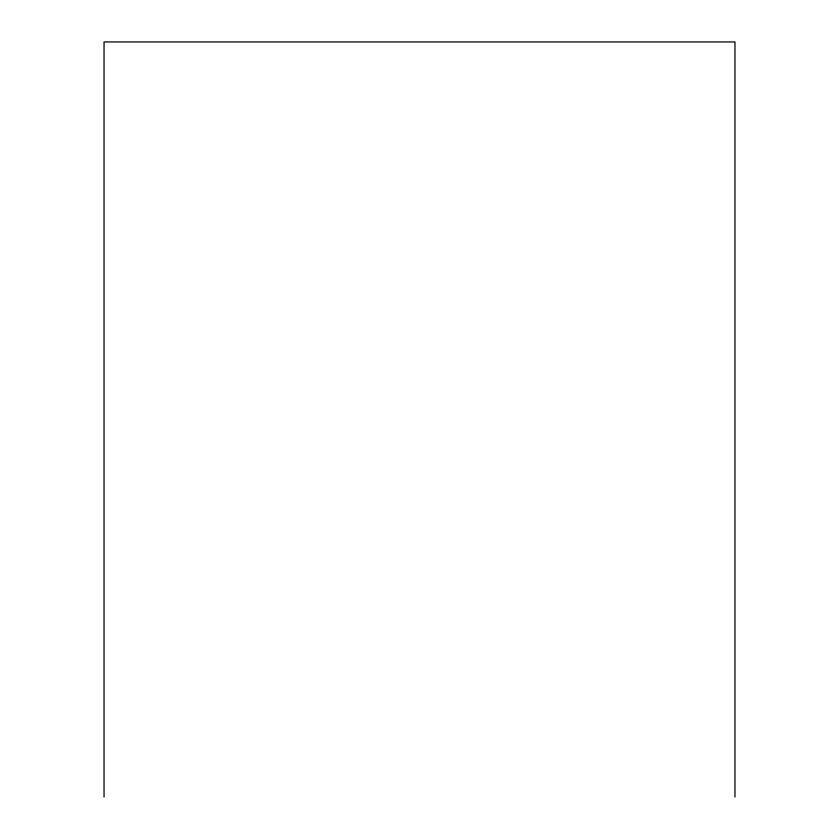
<?xml version="1.0" encoding="UTF-8"?>
<svg xmlns="http://www.w3.org/2000/svg" width="839" height="839" viewBox="0 0 839 839"><rect width="100%" height="100%" fill="white"/><g stroke="black" fill="none" stroke-linecap="round" stroke-linejoin="round"><path stroke-width="1.26" d="M734.954 797.05L734.954 41.95L104.046 41.95L104.046 797.05"/></g></svg>
